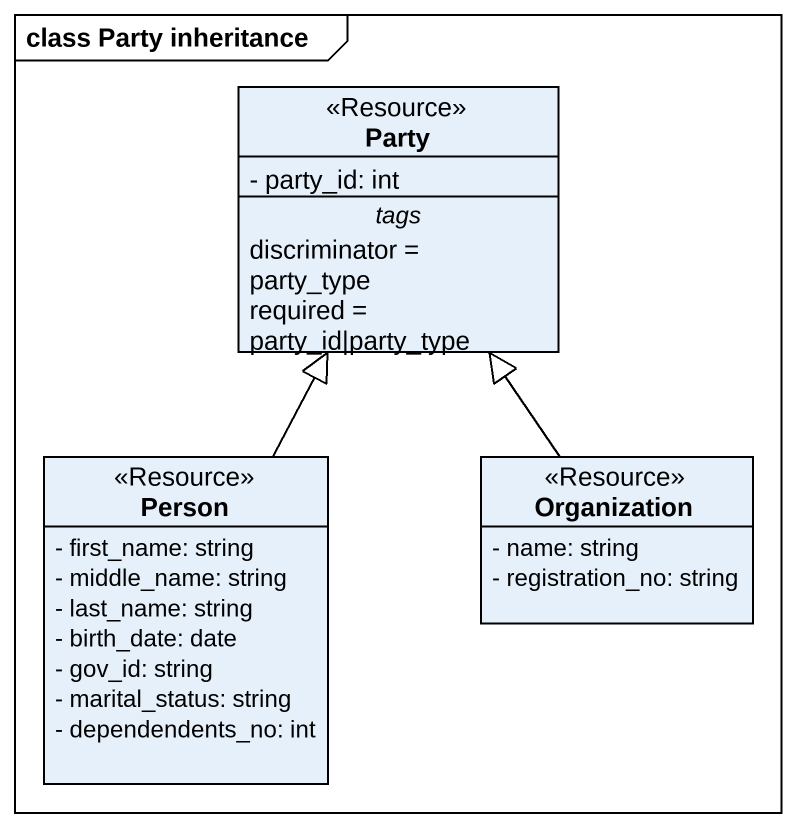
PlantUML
@startuml
mainframe class Party inheritance
hide circle
hide empty members
skinparam classAttributeIconSize 0
class Party <<Resource>> {
  - party_id: int
  -- tags --
  discriminator = party_type
  required = party_id|party_type
}
class "Person" as Person_ <<Resource>> {
  - first_name: string
  - middle_name: string
  - last_name: string
  - birth_date: date
  - gov_id: string
  - marital_status: string
  - dependendents_no: int
}
class Organization <<Resource>> {
  - name: string
  - registration_no: string
}
Person_ -up-|> Party
Organization -up-|> Party
@enduml
